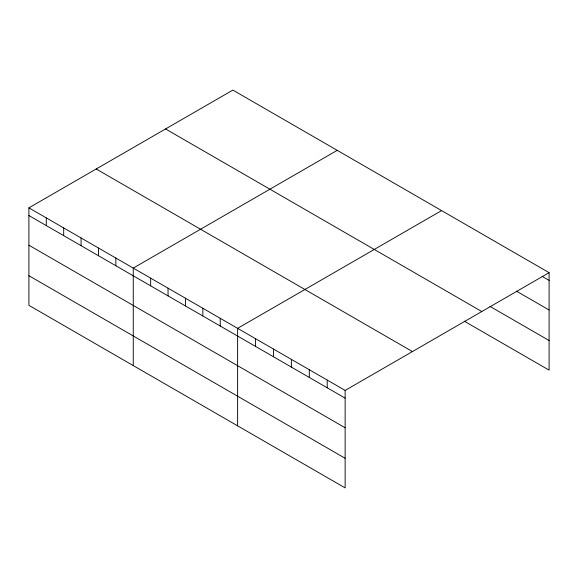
<?xml version="1.0" encoding="UTF-8"?>
<svg xmlns="http://www.w3.org/2000/svg" width="578" height="578" viewBox="0 0 578 578"><rect width="100%" height="100%" fill="white"/><g stroke="black" fill="none" stroke-linecap="round" stroke-linejoin="round"><path stroke-width="0.87" d="M28.9 207.849L345.138 390.425L345.138 487.904L28.9 305.329L28.9 207.849L232.862 90.096L549.1 272.671L549.1 370.151L464.177 321.122M337.22 150.345L133.258 268.098L133.258 365.578M441.578 210.594L237.616 328.347L237.616 425.834M345.138 390.425L549.1 272.671M542.085 276.335L549.1 280.381M516.378 291.11L549.1 310.003M489.884 306.34L549.1 340.529M165.554 128.952L481.792 311.528M96.208 168.993L412.446 351.569M28.9 215.558L345.138 398.141M28.9 245.188L345.138 427.763M28.9 275.706L345.138 458.282M327.213 380.078L327.213 387.795M309.295 369.732L309.295 377.448M291.377 359.386L291.377 367.102M273.459 349.04L273.459 356.756M255.534 338.694L255.534 346.41M220.225 318.312L220.225 326.021M202.827 308.269L202.827 315.978M185.437 298.226L185.437 305.935M168.046 288.184L168.046 295.893M150.648 278.141L150.648 285.85M115.867 258.055L115.867 265.772M98.47 248.02L98.47 255.729M81.079 237.977L81.079 245.686M63.688 227.934L63.688 235.643M46.291 217.892L46.291 225.601"/></g></svg>
